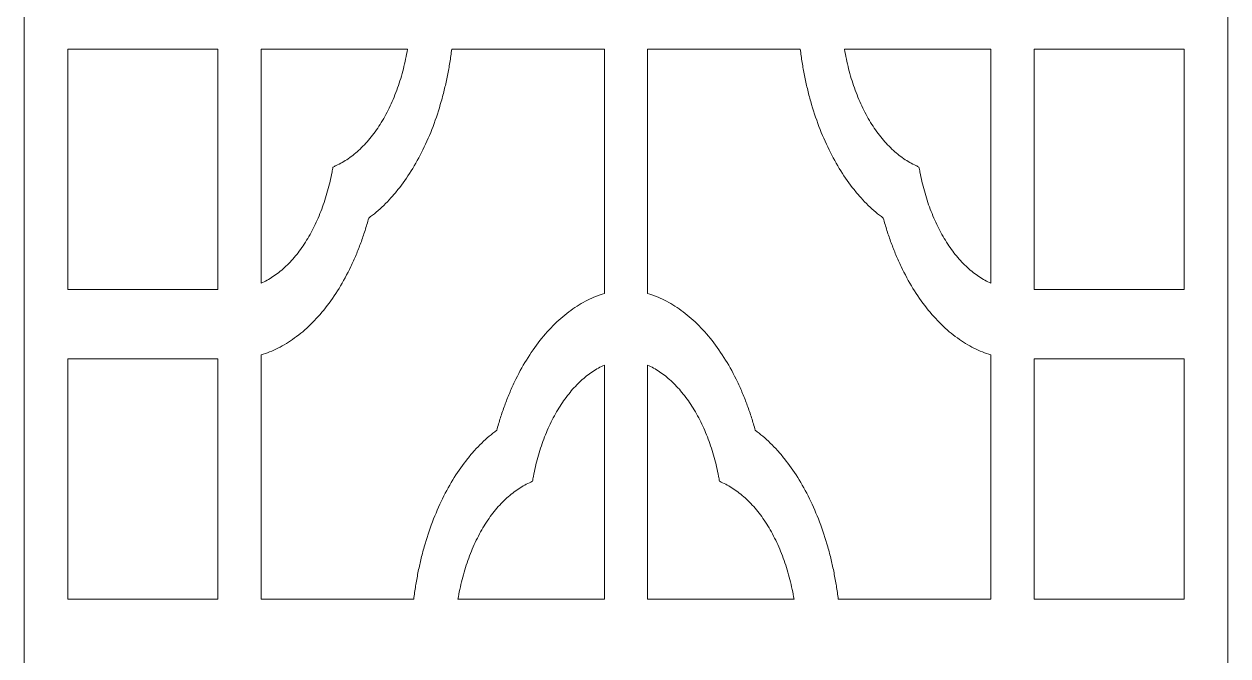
# Model space of a CAD drawing. Header units: centimetres. Extents: x -20.1 to -10.2, y -9.5 to 9.5.
# Drawn here: x -14.752 to -10.203, y -7.107 to -4.718 of the extents above; entities that cross this region are included whole.
import ezdxf

# ---------------------------------------------------------------- set-up
doc = ezdxf.new("R2010")
doc.units = ezdxf.units.CM
doc.header["$MEASUREMENT"] = 0
doc.layers.add('layer 1', color=7, linetype='Continuous')

msp = doc.modelspace()

# ---------------------------------------------------------------- linework, layer by layer
at = {"layer": 'layer 1', "color": 7, "lineweight": 9}
for points, knots in [([(-10.20266, 9.5), (-10.20266, 3.16666), (-10.20266, -3.16667), (-10.20266, -9.5), (-10.20266, -9.5), (-11.71908, -9.5), (-13.23553, -9.5), (-14.75197, -9.5), (-14.75197, -9.5), (-14.75197, -3.16667), (-14.75197, 3.16666), (-14.75197, 9.5), (-14.75197, 9.5), (-13.23553, 9.5), (-11.71908, 9.5), (-10.20266, 9.5)], [0, 0, 0, 0, 0.2, 0.2, 0.2, 0.2, 0.4, 0.4, 0.4, 0.4, 0.6, 0.6, 0.6, 0.6, 1, 1, 1, 1]), ([(-14.01989, -4.81341), (-14.20874, -4.81341), (-14.39765, -4.81341), (-14.58656, -4.81341), (-14.58656, -4.81341), (-14.58656, -5.11611), (-14.58656, -5.41893), (-14.58656, -5.72166), (-14.58656, -5.72166), (-14.39765, -5.72166), (-14.20874, -5.72166), (-14.01989, -5.72166), (-14.01989, -5.72166), (-14.01989, -5.41893), (-14.01989, -5.11611), (-14.01989, -4.81341)], [0, 0, 0, 0, 0.2, 0.2, 0.2, 0.2, 0.4, 0.4, 0.4, 0.4, 0.6, 0.6, 0.6, 0.6, 1, 1, 1, 1]), ([(-13.85618, -4.81341), (-13.85618, -5.10835), (-13.85618, -5.4032), (-13.85618, -5.69814), (-13.85618, -5.69814), (-13.84863, -5.69471), (-13.84111, -5.69099), (-13.83372, -5.68684), (-13.83372, -5.68684), (-13.82614, -5.6826), (-13.81868, -5.67802), (-13.81134, -5.67306), (-13.81134, -5.67306), (-13.79643, -5.66311), (-13.78184, -5.6515), (-13.76771, -5.63857), (-13.76771, -5.63857), (-13.75343, -5.6254), (-13.73965, -5.61091), (-13.72648, -5.59494), (-13.72648, -5.59494), (-13.71322, -5.57888), (-13.70059, -5.5615), (-13.68871, -5.54285), (-13.68871, -5.54285), (-13.6768, -5.52409), (-13.66568, -5.5043), (-13.65536, -5.48337), (-13.65536, -5.48337), (-13.64517, -5.46265), (-13.63573, -5.44088), (-13.62724, -5.41821), (-13.62724, -5.41821), (-13.62303, -5.40702), (-13.61907, -5.39562), (-13.61528, -5.38402), (-13.61528, -5.38402), (-13.61155, -5.37253), (-13.60809, -5.36092), (-13.60481, -5.3491), (-13.60481, -5.3491), (-13.60153, -5.3374), (-13.59853, -5.32559), (-13.59573, -5.31356), (-13.59573, -5.31356), (-13.59299, -5.30177), (-13.59047, -5.28974), (-13.58818, -5.27771), (-13.58818, -5.27771), (-13.58698, -5.27152), (-13.58581, -5.2652), (-13.5846, -5.25898), (-13.5846, -5.25898), (-13.58066, -5.25711), (-13.57672, -5.25525), (-13.57279, -5.25348), (-13.57279, -5.25348), (-13.56509, -5.24987), (-13.55736, -5.24593), (-13.54975, -5.24157), (-13.54975, -5.24157), (-13.54202, -5.23712), (-13.53441, -5.23236), (-13.52684, -5.22716), (-13.52684, -5.22716), (-13.51156, -5.21661), (-13.49664, -5.20449), (-13.48224, -5.19081), (-13.48224, -5.19081), (-13.46766, -5.17703), (-13.45361, -5.1617), (-13.4402, -5.14492), (-13.4402, -5.14492), (-13.42667, -5.12802), (-13.41392, -5.10979), (-13.40192, -5.0901), (-13.40192, -5.0901), (-13.38989, -5.07052), (-13.3787, -5.04971), (-13.36839, -5.02785), (-13.36839, -5.02785), (-13.35813, -5.00608), (-13.34887, -4.98331), (-13.34048, -4.95968), (-13.34048, -4.95968), (-13.33633, -4.94798), (-13.33245, -4.93604), (-13.32876, -4.92395), (-13.32876, -4.92395), (-13.32515, -4.91192), (-13.32178, -4.8998), (-13.31868, -4.88747), (-13.31868, -4.88747), (-13.31555, -4.87536), (-13.31267, -4.86303), (-13.31008, -4.85058), (-13.31008, -4.85058), (-13.30749, -4.83828), (-13.30515, -4.82583), (-13.30304, -4.81341), (-13.30304, -4.81341), (-13.48744, -4.81341), (-13.67178, -4.81341), (-13.85618, -4.81341)], [0, 0, 0, 0, 0.037037, 0.037037, 0.037037, 0.037037, 0.0740741, 0.0740741, 0.0740741, 0.0740741, 0.1111111, 0.1111111, 0.1111111, 0.1111111, 0.1481481, 0.1481481, 0.1481481, 0.1481481, 0.1851852, 0.1851852, 0.1851852, 0.1851852, 0.2222222, 0.2222222, 0.2222222, 0.2222222, 0.2592593, 0.2592593, 0.2592593, 0.2592593, 0.2962963, 0.2962963, 0.2962963, 0.2962963, 0.3333333, 0.3333333, 0.3333333, 0.3333333, 0.3703704, 0.3703704, 0.3703704, 0.3703704, 0.4074074, 0.4074074, 0.4074074, 0.4074074, 0.4444444, 0.4444444, 0.4444444, 0.4444444, 0.4814815, 0.4814815, 0.4814815, 0.4814815, 0.5185185, 0.5185185, 0.5185185, 0.5185185, 0.5555556, 0.5555556, 0.5555556, 0.5555556, 0.5925926, 0.5925926, 0.5925926, 0.5925926, 0.6296296, 0.6296296, 0.6296296, 0.6296296, 0.6666667, 0.6666667, 0.6666667, 0.6666667, 0.7037037, 0.7037037, 0.7037037, 0.7037037, 0.7407407, 0.7407407, 0.7407407, 0.7407407, 0.7777778, 0.7777778, 0.7777778, 0.7777778, 0.8148148, 0.8148148, 0.8148148, 0.8148148, 0.8518519, 0.8518519, 0.8518519, 0.8518519, 0.8888889, 0.8888889, 0.8888889, 0.8888889, 0.9259259, 0.9259259, 0.9259259, 0.9259259, 1, 1, 1, 1]), ([(-13.44955, -5.45177), (-13.45391, -5.46773), (-13.45863, -5.48346), (-13.4636, -5.49901), (-13.4636, -5.49901), (-13.46862, -5.51477), (-13.47391, -5.53019), (-13.4795, -5.54553), (-13.4795, -5.54553), (-13.48519, -5.56087), (-13.49111, -5.57599), (-13.49737, -5.59091), (-13.49737, -5.59091), (-13.50365, -5.60582), (-13.51024, -5.62044), (-13.51706, -5.63484), (-13.51706, -5.63484), (-13.5309, -5.66374), (-13.54581, -5.69129), (-13.56181, -5.71742), (-13.56181, -5.71742), (-13.57787, -5.74361), (-13.59492, -5.76818), (-13.6129, -5.79106), (-13.6129, -5.79106), (-13.63091, -5.81395), (-13.64971, -5.835), (-13.66932, -5.85406), (-13.66932, -5.85406), (-13.68877, -5.87313), (-13.70892, -5.89009), (-13.72964, -5.905), (-13.72964, -5.905), (-13.73989, -5.91246), (-13.75033, -5.91944), (-13.76082, -5.92584), (-13.76082, -5.92584), (-13.77123, -5.93216), (-13.78181, -5.93808), (-13.79243, -5.94335), (-13.79243, -5.94335), (-13.80301, -5.94864), (-13.81363, -5.95339), (-13.82427, -5.95766), (-13.82427, -5.95766), (-13.83489, -5.9619), (-13.84553, -5.96563), (-13.85618, -5.96885), (-13.85618, -5.96885), (-13.85618, -6.27663), (-13.85618, -6.58441), (-13.85618, -6.89222), (-13.85618, -6.89222), (-13.6639, -6.89222), (-13.47156, -6.89222), (-13.27926, -6.89222), (-13.27926, -6.89222), (-13.27724, -6.87553), (-13.2749, -6.85884), (-13.27231, -6.84239), (-13.27231, -6.84239), (-13.2696, -6.8257), (-13.26666, -6.80914), (-13.26341, -6.79266), (-13.26341, -6.79266), (-13.26007, -6.77597), (-13.25652, -6.75961), (-13.25261, -6.74325), (-13.25261, -6.74325), (-13.2487, -6.72686), (-13.24443, -6.71062), (-13.23986, -6.69465), (-13.23986, -6.69465), (-13.23072, -6.66233), (-13.22035, -6.63084), (-13.20886, -6.60047), (-13.20886, -6.60047), (-13.19725, -6.56983), (-13.1845, -6.54039), (-13.17067, -6.51233), (-13.17067, -6.51233), (-13.15684, -6.48415), (-13.14198, -6.45742), (-13.12619, -6.43213), (-13.12619, -6.43213), (-13.11044, -6.40708), (-13.09381, -6.38356), (-13.07633, -6.36167), (-13.07633, -6.36167), (-13.0677, -6.35081), (-13.05889, -6.34035), (-13.04981, -6.3304), (-13.04981, -6.3304), (-13.04088, -6.32044), (-13.03174, -6.31103), (-13.02248, -6.30201), (-13.02248, -6.30201), (-13.01324, -6.29302), (-13.00389, -6.28451), (-12.99442, -6.27642), (-12.99442, -6.27642), (-12.98498, -6.26845), (-12.97544, -6.26087), (-12.96582, -6.25383), (-12.96582, -6.25383), (-12.9614, -6.2379), (-12.95674, -6.22214), (-12.95178, -6.20659), (-12.95178, -6.20659), (-12.94676, -6.19086), (-12.94146, -6.17532), (-12.93581, -6.16007), (-12.93581, -6.16007), (-12.93016, -6.14476), (-12.92423, -6.12961), (-12.91801, -6.11469), (-12.91801, -6.11469), (-12.91172, -6.09978), (-12.90517, -6.08519), (-12.89825, -6.07079), (-12.89825, -6.07079), (-12.88448, -6.04189), (-12.86956, -6.01431), (-12.85356, -5.98821), (-12.85356, -5.98821), (-12.83751, -5.96199), (-12.82046, -5.93745), (-12.80247, -5.91457), (-12.80247, -5.91457), (-12.78446, -5.89165), (-12.76567, -5.87063), (-12.74609, -5.85157), (-12.74609, -5.85157), (-12.7266, -5.8325), (-12.70645, -5.81551), (-12.68574, -5.80051), (-12.68574, -5.80051), (-12.67548, -5.79314), (-12.66508, -5.78619), (-12.65455, -5.77979), (-12.65455, -5.77979), (-12.64412, -5.77344), (-12.63356, -5.76755), (-12.62295, -5.76226), (-12.62295, -5.76226), (-12.61239, -5.75696), (-12.60175, -5.75221), (-12.5911, -5.74797), (-12.5911, -5.74797), (-12.58046, -5.7437), (-12.56984, -5.74), (-12.55916, -5.73678), (-12.55916, -5.73678), (-12.55916, -5.42897), (-12.55916, -5.12119), (-12.55916, -4.81341), (-12.55916, -4.81341), (-12.75147, -4.81341), (-12.94378, -4.81341), (-13.13609, -4.81341), (-13.13609, -4.81341), (-13.1381, -4.83007), (-13.14042, -4.84676), (-13.14306, -4.86324), (-13.14306, -4.86324), (-13.14571, -4.8799), (-13.14872, -4.8965), (-13.15196, -4.91295), (-13.15196, -4.91295), (-13.15524, -4.92951), (-13.15888, -4.94599), (-13.16276, -4.96238), (-13.16276, -4.96238), (-13.1667, -4.97874), (-13.17094, -4.99489), (-13.17548, -5.01095), (-13.17548, -5.01095), (-13.18462, -5.04328), (-13.19497, -5.07467), (-13.20651, -5.10513), (-13.20651, -5.10513), (-13.21812, -5.13568), (-13.23087, -5.16512), (-13.24471, -5.1933), (-13.24471, -5.1933), (-13.25854, -5.22148), (-13.27333, -5.24821), (-13.28918, -5.27347), (-13.28918, -5.27347), (-13.30494, -5.29855), (-13.32157, -5.32207), (-13.33898, -5.34393), (-13.33898, -5.34393), (-13.34767, -5.35482), (-13.35648, -5.36516), (-13.3655, -5.3752), (-13.3655, -5.3752), (-13.37452, -5.38516), (-13.38364, -5.3946), (-13.3929, -5.40359), (-13.3929, -5.40359), (-13.4021, -5.41261), (-13.41148, -5.42109), (-13.42098, -5.42918), (-13.42098, -5.42918), (-13.4304, -5.43718), (-13.43993, -5.44464), (-13.44955, -5.45177)], [0, 0, 0, 0, 0.0188679, 0.0188679, 0.0188679, 0.0188679, 0.0377358, 0.0377358, 0.0377358, 0.0377358, 0.0566038, 0.0566038, 0.0566038, 0.0566038, 0.0754717, 0.0754717, 0.0754717, 0.0754717, 0.0943396, 0.0943396, 0.0943396, 0.0943396, 0.1132075, 0.1132075, 0.1132075, 0.1132075, 0.1320755, 0.1320755, 0.1320755, 0.1320755, 0.1509434, 0.1509434, 0.1509434, 0.1509434, 0.1698113, 0.1698113, 0.1698113, 0.1698113, 0.1886792, 0.1886792, 0.1886792, 0.1886792, 0.2075472, 0.2075472, 0.2075472, 0.2075472, 0.2264151, 0.2264151, 0.2264151, 0.2264151, 0.245283, 0.245283, 0.245283, 0.245283, 0.2641509, 0.2641509, 0.2641509, 0.2641509, 0.2830189, 0.2830189, 0.2830189, 0.2830189, 0.3018868, 0.3018868, 0.3018868, 0.3018868, 0.3207547, 0.3207547, 0.3207547, 0.3207547, 0.3396226, 0.3396226, 0.3396226, 0.3396226, 0.3584906, 0.3584906, 0.3584906, 0.3584906, 0.3773585, 0.3773585, 0.3773585, 0.3773585, 0.3962264, 0.3962264, 0.3962264, 0.3962264, 0.4150943, 0.4150943, 0.4150943, 0.4150943, 0.4339623, 0.4339623, 0.4339623, 0.4339623, 0.4528302, 0.4528302, 0.4528302, 0.4528302, 0.4716981, 0.4716981, 0.4716981, 0.4716981, 0.490566, 0.490566, 0.490566, 0.490566, 0.509434, 0.509434, 0.509434, 0.509434, 0.5283019, 0.5283019, 0.5283019, 0.5283019, 0.5471698, 0.5471698, 0.5471698, 0.5471698, 0.5660377, 0.5660377, 0.5660377, 0.5660377, 0.5849057, 0.5849057, 0.5849057, 0.5849057, 0.6037736, 0.6037736, 0.6037736, 0.6037736, 0.6226415, 0.6226415, 0.6226415, 0.6226415, 0.6415094, 0.6415094, 0.6415094, 0.6415094, 0.6603774, 0.6603774, 0.6603774, 0.6603774, 0.6792453, 0.6792453, 0.6792453, 0.6792453, 0.6981132, 0.6981132, 0.6981132, 0.6981132, 0.7169811, 0.7169811, 0.7169811, 0.7169811, 0.7358491, 0.7358491, 0.7358491, 0.7358491, 0.754717, 0.754717, 0.754717, 0.754717, 0.7735849, 0.7735849, 0.7735849, 0.7735849, 0.7924528, 0.7924528, 0.7924528, 0.7924528, 0.8113208, 0.8113208, 0.8113208, 0.8113208, 0.8301887, 0.8301887, 0.8301887, 0.8301887, 0.8490566, 0.8490566, 0.8490566, 0.8490566, 0.8679245, 0.8679245, 0.8679245, 0.8679245, 0.8867925, 0.8867925, 0.8867925, 0.8867925, 0.9056604, 0.9056604, 0.9056604, 0.9056604, 0.9245283, 0.9245283, 0.9245283, 0.9245283, 0.9433962, 0.9433962, 0.9433962, 0.9433962, 0.9622642, 0.9622642, 0.9622642, 0.9622642, 1, 1, 1, 1]), ([(-11.81859, -4.81341), (-12.01087, -4.81341), (-12.20321, -4.81341), (-12.39549, -4.81341), (-12.39549, -4.81341), (-12.39549, -5.12119), (-12.39549, -5.42897), (-12.39549, -5.73678), (-12.39549, -5.73678), (-12.38484, -5.74), (-12.37416, -5.7437), (-12.36358, -5.74797), (-12.36358, -5.74797), (-12.3529, -5.75221), (-12.34229, -5.75696), (-12.33173, -5.76226), (-12.33173, -5.76226), (-12.32112, -5.76755), (-12.31053, -5.77344), (-12.30013, -5.77979), (-12.30013, -5.77979), (-12.2896, -5.78619), (-12.2792, -5.79314), (-12.26894, -5.80051), (-12.26894, -5.80051), (-12.24823, -5.81551), (-12.22808, -5.8325), (-12.20862, -5.85157), (-12.20862, -5.85157), (-12.18901, -5.87063), (-12.17016, -5.89165), (-12.15218, -5.91457), (-12.15218, -5.91457), (-12.13422, -5.93745), (-12.11717, -5.96199), (-12.10112, -5.98821), (-12.10112, -5.98821), (-12.08512, -6.01431), (-12.0702, -6.04189), (-12.05637, -6.07079), (-12.05637, -6.07079), (-12.04951, -6.08519), (-12.04296, -6.09978), (-12.03667, -6.11469), (-12.03667, -6.11469), (-12.03042, -6.12961), (-12.02446, -6.14476), (-12.01881, -6.16007), (-12.01881, -6.16007), (-12.01322, -6.17532), (-12.00789, -6.19086), (-12.0029, -6.20659), (-12.0029, -6.20659), (-11.99794, -6.22214), (-11.99322, -6.2379), (-11.98886, -6.25383), (-11.98886, -6.25383), (-11.97924, -6.26087), (-11.9697, -6.26845), (-11.96026, -6.27642), (-11.96026, -6.27642), (-11.95079, -6.28451), (-11.94141, -6.29302), (-11.9322, -6.30201), (-11.9322, -6.30201), (-11.92294, -6.31103), (-11.91377, -6.32044), (-11.90481, -6.3304), (-11.90481, -6.3304), (-11.89579, -6.34035), (-11.88692, -6.35081), (-11.87829, -6.36167), (-11.87829, -6.36167), (-11.86087, -6.38356), (-11.84424, -6.40708), (-11.82849, -6.43213), (-11.82849, -6.43213), (-11.81264, -6.45742), (-11.79778, -6.48415), (-11.78401, -6.51233), (-11.78401, -6.51233), (-11.77018, -6.54039), (-11.75743, -6.56983), (-11.74582, -6.60047), (-11.74582, -6.60047), (-11.73427, -6.63084), (-11.7239, -6.66233), (-11.71479, -6.69465), (-11.71479, -6.69465), (-11.71025, -6.71062), (-11.70601, -6.72686), (-11.70207, -6.74325), (-11.70207, -6.74325), (-11.69816, -6.75961), (-11.69455, -6.77597), (-11.69127, -6.79266), (-11.69127, -6.79266), (-11.68802, -6.80914), (-11.68502, -6.8257), (-11.68237, -6.84239), (-11.68237, -6.84239), (-11.67972, -6.85884), (-11.67741, -6.87553), (-11.67539, -6.89222), (-11.67539, -6.89222), (-11.48309, -6.89222), (-11.29078, -6.89222), (-11.09844, -6.89222), (-11.09844, -6.89222), (-11.09844, -6.58441), (-11.09844, -6.27663), (-11.09844, -5.96885), (-11.09844, -5.96885), (-11.10915, -5.96563), (-11.11976, -5.9619), (-11.13041, -5.95766), (-11.13041, -5.95766), (-11.14108, -5.95339), (-11.1517, -5.94864), (-11.16225, -5.94335), (-11.16225, -5.94335), (-11.17287, -5.93808), (-11.18339, -5.93216), (-11.19386, -5.92584), (-11.19386, -5.92584), (-11.20435, -5.91944), (-11.21479, -5.91246), (-11.22504, -5.905), (-11.22504, -5.905), (-11.24576, -5.89009), (-11.26591, -5.87313), (-11.28537, -5.85406), (-11.28537, -5.85406), (-11.30497, -5.835), (-11.32377, -5.81395), (-11.34175, -5.79106), (-11.34175, -5.79106), (-11.35976, -5.76818), (-11.37681, -5.74361), (-11.39287, -5.71742), (-11.39287, -5.71742), (-11.40887, -5.69129), (-11.42378, -5.66374), (-11.43756, -5.63484), (-11.43756, -5.63484), (-11.44444, -5.62044), (-11.45103, -5.60582), (-11.45728, -5.59091), (-11.45728, -5.59091), (-11.46351, -5.57599), (-11.46946, -5.56087), (-11.47512, -5.54553), (-11.47512, -5.54553), (-11.48077, -5.53019), (-11.48606, -5.51477), (-11.49108, -5.49901), (-11.49108, -5.49901), (-11.49605, -5.48346), (-11.50071, -5.46773), (-11.5051, -5.45177), (-11.5051, -5.45177), (-11.51475, -5.44464), (-11.52428, -5.43718), (-11.5337, -5.42918), (-11.5337, -5.42918), (-11.5432, -5.42109), (-11.55255, -5.41261), (-11.56178, -5.40359), (-11.56178, -5.40359), (-11.57104, -5.3946), (-11.58016, -5.38516), (-11.58912, -5.3752), (-11.58912, -5.3752), (-11.59814, -5.36516), (-11.60701, -5.35482), (-11.61564, -5.34393), (-11.61564, -5.34393), (-11.63311, -5.32207), (-11.64974, -5.29855), (-11.66547, -5.27347), (-11.66547, -5.27347), (-11.68132, -5.24821), (-11.69614, -5.22148), (-11.70998, -5.1933), (-11.70998, -5.1933), (-11.72381, -5.16512), (-11.73656, -5.13568), (-11.74817, -5.10513), (-11.74817, -5.10513), (-11.75965, -5.07467), (-11.77003, -5.04328), (-11.77917, -5.01095), (-11.77917, -5.01095), (-11.78374, -4.99489), (-11.78795, -4.97874), (-11.79186, -4.96238), (-11.79186, -4.96238), (-11.7958, -4.94599), (-11.79938, -4.92951), (-11.80272, -4.91295), (-11.80272, -4.91295), (-11.80596, -4.8965), (-11.80891, -4.8799), (-11.81156, -4.86324), (-11.81156, -4.86324), (-11.8142, -4.84676), (-11.81655, -4.83007), (-11.81859, -4.81341)], [0, 0, 0, 0, 0.0188679, 0.0188679, 0.0188679, 0.0188679, 0.0377358, 0.0377358, 0.0377358, 0.0377358, 0.0566038, 0.0566038, 0.0566038, 0.0566038, 0.0754717, 0.0754717, 0.0754717, 0.0754717, 0.0943396, 0.0943396, 0.0943396, 0.0943396, 0.1132075, 0.1132075, 0.1132075, 0.1132075, 0.1320755, 0.1320755, 0.1320755, 0.1320755, 0.1509434, 0.1509434, 0.1509434, 0.1509434, 0.1698113, 0.1698113, 0.1698113, 0.1698113, 0.1886792, 0.1886792, 0.1886792, 0.1886792, 0.2075472, 0.2075472, 0.2075472, 0.2075472, 0.2264151, 0.2264151, 0.2264151, 0.2264151, 0.245283, 0.245283, 0.245283, 0.245283, 0.2641509, 0.2641509, 0.2641509, 0.2641509, 0.2830189, 0.2830189, 0.2830189, 0.2830189, 0.3018868, 0.3018868, 0.3018868, 0.3018868, 0.3207547, 0.3207547, 0.3207547, 0.3207547, 0.3396226, 0.3396226, 0.3396226, 0.3396226, 0.3584906, 0.3584906, 0.3584906, 0.3584906, 0.3773585, 0.3773585, 0.3773585, 0.3773585, 0.3962264, 0.3962264, 0.3962264, 0.3962264, 0.4150943, 0.4150943, 0.4150943, 0.4150943, 0.4339623, 0.4339623, 0.4339623, 0.4339623, 0.4528302, 0.4528302, 0.4528302, 0.4528302, 0.4716981, 0.4716981, 0.4716981, 0.4716981, 0.490566, 0.490566, 0.490566, 0.490566, 0.509434, 0.509434, 0.509434, 0.509434, 0.5283019, 0.5283019, 0.5283019, 0.5283019, 0.5471698, 0.5471698, 0.5471698, 0.5471698, 0.5660377, 0.5660377, 0.5660377, 0.5660377, 0.5849057, 0.5849057, 0.5849057, 0.5849057, 0.6037736, 0.6037736, 0.6037736, 0.6037736, 0.6226415, 0.6226415, 0.6226415, 0.6226415, 0.6415094, 0.6415094, 0.6415094, 0.6415094, 0.6603774, 0.6603774, 0.6603774, 0.6603774, 0.6792453, 0.6792453, 0.6792453, 0.6792453, 0.6981132, 0.6981132, 0.6981132, 0.6981132, 0.7169811, 0.7169811, 0.7169811, 0.7169811, 0.7358491, 0.7358491, 0.7358491, 0.7358491, 0.754717, 0.754717, 0.754717, 0.754717, 0.7735849, 0.7735849, 0.7735849, 0.7735849, 0.7924528, 0.7924528, 0.7924528, 0.7924528, 0.8113208, 0.8113208, 0.8113208, 0.8113208, 0.8301887, 0.8301887, 0.8301887, 0.8301887, 0.8490566, 0.8490566, 0.8490566, 0.8490566, 0.8679245, 0.8679245, 0.8679245, 0.8679245, 0.8867925, 0.8867925, 0.8867925, 0.8867925, 0.9056604, 0.9056604, 0.9056604, 0.9056604, 0.9245283, 0.9245283, 0.9245283, 0.9245283, 0.9433962, 0.9433962, 0.9433962, 0.9433962, 0.9622642, 0.9622642, 0.9622642, 0.9622642, 1, 1, 1, 1]), ([(-11.09844, -5.69814), (-11.09844, -5.4032), (-11.09844, -5.10835), (-11.09844, -4.81341), (-11.09844, -4.81341), (-11.28284, -4.81341), (-11.46724, -4.81341), (-11.65167, -4.81341), (-11.65167, -4.81341), (-11.64953, -4.82583), (-11.64722, -4.83828), (-11.6446, -4.85058), (-11.6446, -4.85058), (-11.64195, -4.86303), (-11.63913, -4.87536), (-11.636, -4.88747), (-11.636, -4.88747), (-11.6329, -4.8998), (-11.62947, -4.91192), (-11.62586, -4.92395), (-11.62586, -4.92395), (-11.62223, -4.93604), (-11.61829, -4.94798), (-11.61414, -4.95968), (-11.61414, -4.95968), (-11.60581, -4.98331), (-11.59649, -5.00608), (-11.58629, -5.02785), (-11.58629, -5.02785), (-11.57598, -5.04971), (-11.56479, -5.07052), (-11.55276, -5.0901), (-11.55276, -5.0901), (-11.54073, -5.10979), (-11.52795, -5.12802), (-11.51448, -5.14492), (-11.51448, -5.14492), (-11.50107, -5.1617), (-11.48702, -5.17703), (-11.47244, -5.19081), (-11.47244, -5.19081), (-11.45798, -5.20449), (-11.44309, -5.21661), (-11.42781, -5.22716), (-11.42781, -5.22716), (-11.42027, -5.23236), (-11.41266, -5.23712), (-11.40493, -5.24157), (-11.40493, -5.24157), (-11.39732, -5.24593), (-11.38959, -5.24987), (-11.38183, -5.25348), (-11.38183, -5.25348), (-11.3779, -5.25525), (-11.37402, -5.25711), (-11.37008, -5.25898), (-11.37008, -5.25898), (-11.36887, -5.2652), (-11.3677, -5.27152), (-11.3665, -5.27771), (-11.3665, -5.27771), (-11.36415, -5.28974), (-11.36169, -5.30177), (-11.35889, -5.31356), (-11.35889, -5.31356), (-11.35612, -5.32559), (-11.35315, -5.3374), (-11.34987, -5.3491), (-11.34987, -5.3491), (-11.34662, -5.36092), (-11.34307, -5.37253), (-11.33934, -5.38402), (-11.33934, -5.38402), (-11.33561, -5.39562), (-11.33165, -5.40702), (-11.32744, -5.41821), (-11.32744, -5.41821), (-11.31889, -5.44088), (-11.30951, -5.46265), (-11.29926, -5.48337), (-11.29926, -5.48337), (-11.28894, -5.5043), (-11.27788, -5.52409), (-11.26594, -5.54285), (-11.26594, -5.54285), (-11.25409, -5.5615), (-11.24146, -5.57888), (-11.2282, -5.59494), (-11.2282, -5.59494), (-11.21497, -5.61091), (-11.20126, -5.6254), (-11.18697, -5.63857), (-11.18697, -5.63857), (-11.17281, -5.6515), (-11.15825, -5.66311), (-11.14334, -5.67306), (-11.14334, -5.67306), (-11.13594, -5.67802), (-11.12848, -5.6826), (-11.12096, -5.68684), (-11.12096, -5.68684), (-11.11351, -5.69099), (-11.10599, -5.69471), (-11.09844, -5.69814)], [0, 0, 0, 0, 0.037037, 0.037037, 0.037037, 0.037037, 0.0740741, 0.0740741, 0.0740741, 0.0740741, 0.1111111, 0.1111111, 0.1111111, 0.1111111, 0.1481481, 0.1481481, 0.1481481, 0.1481481, 0.1851852, 0.1851852, 0.1851852, 0.1851852, 0.2222222, 0.2222222, 0.2222222, 0.2222222, 0.2592593, 0.2592593, 0.2592593, 0.2592593, 0.2962963, 0.2962963, 0.2962963, 0.2962963, 0.3333333, 0.3333333, 0.3333333, 0.3333333, 0.3703704, 0.3703704, 0.3703704, 0.3703704, 0.4074074, 0.4074074, 0.4074074, 0.4074074, 0.4444444, 0.4444444, 0.4444444, 0.4444444, 0.4814815, 0.4814815, 0.4814815, 0.4814815, 0.5185185, 0.5185185, 0.5185185, 0.5185185, 0.5555556, 0.5555556, 0.5555556, 0.5555556, 0.5925926, 0.5925926, 0.5925926, 0.5925926, 0.6296296, 0.6296296, 0.6296296, 0.6296296, 0.6666667, 0.6666667, 0.6666667, 0.6666667, 0.7037037, 0.7037037, 0.7037037, 0.7037037, 0.7407407, 0.7407407, 0.7407407, 0.7407407, 0.7777778, 0.7777778, 0.7777778, 0.7777778, 0.8148148, 0.8148148, 0.8148148, 0.8148148, 0.8518519, 0.8518519, 0.8518519, 0.8518519, 0.8888889, 0.8888889, 0.8888889, 0.8888889, 0.9259259, 0.9259259, 0.9259259, 0.9259259, 1, 1, 1, 1]), ([(-10.36809, -5.72166), (-10.36809, -5.41893), (-10.36809, -5.11611), (-10.36809, -4.81341), (-10.36809, -4.81341), (-10.55703, -4.81341), (-10.74588, -4.81341), (-10.93479, -4.81341), (-10.93479, -4.81341), (-10.93479, -5.11611), (-10.93479, -5.41893), (-10.93479, -5.72166), (-10.93479, -5.72166), (-10.74588, -5.72166), (-10.55703, -5.72166), (-10.36809, -5.72166)], [0, 0, 0, 0, 0.2, 0.2, 0.2, 0.2, 0.4, 0.4, 0.4, 0.4, 0.6, 0.6, 0.6, 0.6, 1, 1, 1, 1]), ([(-14.01989, -6.89222), (-14.01989, -6.58949), (-14.01989, -6.28667), (-14.01989, -5.98397), (-14.01989, -5.98397), (-14.20874, -5.98397), (-14.39765, -5.98397), (-14.58656, -5.98397), (-14.58656, -5.98397), (-14.58656, -6.28667), (-14.58656, -6.58949), (-14.58656, -6.89222), (-14.58656, -6.89222), (-14.39765, -6.89222), (-14.20874, -6.89222), (-14.01989, -6.89222)], [0, 0, 0, 0, 0.2, 0.2, 0.2, 0.2, 0.4, 0.4, 0.4, 0.4, 0.6, 0.6, 0.6, 0.6, 1, 1, 1, 1]), ([(-10.36809, -6.89222), (-10.36809, -6.58949), (-10.36809, -6.28667), (-10.36809, -5.98397), (-10.36809, -5.98397), (-10.55703, -5.98397), (-10.74588, -5.98397), (-10.93479, -5.98397), (-10.93479, -5.98397), (-10.93479, -6.28667), (-10.93479, -6.58949), (-10.93479, -6.89222), (-10.93479, -6.89222), (-10.74588, -6.89222), (-10.55703, -6.89222), (-10.36809, -6.89222)], [0, 0, 0, 0, 0.2, 0.2, 0.2, 0.2, 0.4, 0.4, 0.4, 0.4, 0.6, 0.6, 0.6, 0.6, 1, 1, 1, 1]), ([(-12.55916, -6.00749), (-12.56668, -6.01092), (-12.57426, -6.01462), (-12.58166, -6.01877), (-12.58166, -6.01877), (-12.58918, -6.02301), (-12.59663, -6.02758), (-12.60403, -6.03257), (-12.60403, -6.03257), (-12.61895, -6.04249), (-12.6335, -6.05398), (-12.64767, -6.06706), (-12.64767, -6.06706), (-12.66195, -6.08011), (-12.67572, -6.0947), (-12.68889, -6.11066), (-12.68889, -6.11066), (-12.70215, -6.12672), (-12.71475, -6.14413), (-12.72666, -6.16278), (-12.72666, -6.16278), (-12.73857, -6.18142), (-12.74967, -6.20133), (-12.75995, -6.22226), (-12.75995, -6.22226), (-12.77021, -6.24298), (-12.77959, -6.26472), (-12.7881, -6.2873), (-12.7881, -6.2873), (-12.79234, -6.29858), (-12.79631, -6.30998), (-12.80007, -6.3215), (-12.80007, -6.3215), (-12.80377, -6.33298), (-12.80731, -6.34471), (-12.81056, -6.3565), (-12.81056, -6.3565), (-12.81384, -6.3682), (-12.81685, -6.38001), (-12.81961, -6.39204), (-12.81961, -6.39204), (-12.82238, -6.40386), (-12.82485, -6.41577), (-12.82719, -6.42789), (-12.82719, -6.42789), (-12.8284, -6.43411), (-12.82957, -6.44043), (-12.83077, -6.44665), (-12.83077, -6.44665), (-12.83471, -6.44852), (-12.83865, -6.45026), (-12.84259, -6.45213), (-12.84259, -6.45213), (-12.85029, -6.45576), (-12.85802, -6.45967), (-12.86562, -6.46403), (-12.86562, -6.46403), (-12.87335, -6.46851), (-12.88096, -6.47327), (-12.88851, -6.47844), (-12.88851, -6.47844), (-12.90381, -6.48902), (-12.91873, -6.50114), (-12.93313, -6.5147), (-12.93313, -6.5147), (-12.94772, -6.5286), (-12.96176, -6.5439), (-12.97517, -6.56071), (-12.97517, -6.56071), (-12.98865, -6.57758), (-13.00146, -6.59584), (-13.01346, -6.61538), (-13.01346, -6.61538), (-13.02548, -6.63508), (-13.03667, -6.6558), (-13.04698, -6.67775), (-13.04698, -6.67775), (-13.05718, -6.69952), (-13.0665, -6.72232), (-13.07486, -6.74592), (-13.07486, -6.74592), (-13.07898, -6.75765), (-13.08292, -6.76956), (-13.08656, -6.78168), (-13.08656, -6.78168), (-13.09017, -6.79359), (-13.0936, -6.80583), (-13.09669, -6.81804), (-13.09669, -6.81804), (-13.09982, -6.83028), (-13.10268, -6.8426), (-13.10529, -6.85502), (-13.10529, -6.85502), (-13.10791, -6.86735), (-13.11023, -6.87968), (-13.11236, -6.89222), (-13.11236, -6.89222), (-12.92793, -6.89222), (-12.74353, -6.89222), (-12.55916, -6.89222), (-12.55916, -6.89222), (-12.55916, -6.59728), (-12.55916, -6.30231), (-12.55916, -6.00749)], [0, 0, 0, 0, 0.037037, 0.037037, 0.037037, 0.037037, 0.0740741, 0.0740741, 0.0740741, 0.0740741, 0.1111111, 0.1111111, 0.1111111, 0.1111111, 0.1481481, 0.1481481, 0.1481481, 0.1481481, 0.1851852, 0.1851852, 0.1851852, 0.1851852, 0.2222222, 0.2222222, 0.2222222, 0.2222222, 0.2592593, 0.2592593, 0.2592593, 0.2592593, 0.2962963, 0.2962963, 0.2962963, 0.2962963, 0.3333333, 0.3333333, 0.3333333, 0.3333333, 0.3703704, 0.3703704, 0.3703704, 0.3703704, 0.4074074, 0.4074074, 0.4074074, 0.4074074, 0.4444444, 0.4444444, 0.4444444, 0.4444444, 0.4814815, 0.4814815, 0.4814815, 0.4814815, 0.5185185, 0.5185185, 0.5185185, 0.5185185, 0.5555556, 0.5555556, 0.5555556, 0.5555556, 0.5925926, 0.5925926, 0.5925926, 0.5925926, 0.6296296, 0.6296296, 0.6296296, 0.6296296, 0.6666667, 0.6666667, 0.6666667, 0.6666667, 0.7037037, 0.7037037, 0.7037037, 0.7037037, 0.7407407, 0.7407407, 0.7407407, 0.7407407, 0.7777778, 0.7777778, 0.7777778, 0.7777778, 0.8148148, 0.8148148, 0.8148148, 0.8148148, 0.8518519, 0.8518519, 0.8518519, 0.8518519, 0.8888889, 0.8888889, 0.8888889, 0.8888889, 0.9259259, 0.9259259, 0.9259259, 0.9259259, 1, 1, 1, 1]), ([(-11.84232, -6.89222), (-11.84445, -6.87968), (-11.84677, -6.86735), (-11.84936, -6.85502), (-11.84936, -6.85502), (-11.85197, -6.8426), (-11.85486, -6.83028), (-11.85799, -6.81804), (-11.85799, -6.81804), (-11.86108, -6.80583), (-11.86445, -6.79359), (-11.86806, -6.78168), (-11.86806, -6.78168), (-11.87176, -6.76956), (-11.87564, -6.75765), (-11.87976, -6.74592), (-11.87976, -6.74592), (-11.88818, -6.72232), (-11.89744, -6.69952), (-11.9077, -6.67775), (-11.9077, -6.67775), (-11.91801, -6.6558), (-11.9292, -6.63508), (-11.94119, -6.61538), (-11.94119, -6.61538), (-11.95322, -6.59584), (-11.96597, -6.57758), (-11.97951, -6.56071), (-11.97951, -6.56071), (-11.99292, -6.5439), (-12.00696, -6.5286), (-12.02155, -6.5147), (-12.02155, -6.5147), (-12.03595, -6.50114), (-12.05087, -6.48902), (-12.06614, -6.47844), (-12.06614, -6.47844), (-12.07372, -6.47327), (-12.08133, -6.46851), (-12.08906, -6.46403), (-12.08906, -6.46403), (-12.09666, -6.45967), (-12.10439, -6.45576), (-12.11209, -6.45213), (-12.11209, -6.45213), (-12.11603, -6.45026), (-12.11997, -6.44852), (-12.12391, -6.44665), (-12.12391, -6.44665), (-12.12508, -6.44043), (-12.12629, -6.43411), (-12.12749, -6.42789), (-12.12749, -6.42789), (-12.12977, -6.41577), (-12.1323, -6.40386), (-12.13504, -6.39204), (-12.13504, -6.39204), (-12.13786, -6.38001), (-12.14084, -6.3682), (-12.14412, -6.3565), (-12.14412, -6.3565), (-12.14737, -6.34471), (-12.15085, -6.33298), (-12.15458, -6.3215), (-12.15458, -6.3215), (-12.15834, -6.30998), (-12.16234, -6.29858), (-12.16655, -6.2873), (-12.16655, -6.2873), (-12.17503, -6.26472), (-12.18441, -6.24298), (-12.19467, -6.22226), (-12.19467, -6.22226), (-12.20498, -6.20133), (-12.21611, -6.18142), (-12.22802, -6.16278), (-12.22802, -6.16278), (-12.2399, -6.14413), (-12.25253, -6.12672), (-12.26579, -6.11066), (-12.26579, -6.11066), (-12.27893, -6.0947), (-12.29273, -6.08011), (-12.30701, -6.06706), (-12.30701, -6.06706), (-12.32118, -6.05398), (-12.33573, -6.04249), (-12.35065, -6.03257), (-12.35065, -6.03257), (-12.35799, -6.02758), (-12.36544, -6.02301), (-12.37296, -6.01877), (-12.37296, -6.01877), (-12.38042, -6.01462), (-12.38794, -6.01092), (-12.39549, -6.00749), (-12.39549, -6.00749), (-12.39549, -6.30231), (-12.39549, -6.59728), (-12.39549, -6.89222), (-12.39549, -6.89222), (-12.21109, -6.89222), (-12.02675, -6.89222), (-11.84232, -6.89222)], [0, 0, 0, 0, 0.037037, 0.037037, 0.037037, 0.037037, 0.0740741, 0.0740741, 0.0740741, 0.0740741, 0.1111111, 0.1111111, 0.1111111, 0.1111111, 0.1481481, 0.1481481, 0.1481481, 0.1481481, 0.1851852, 0.1851852, 0.1851852, 0.1851852, 0.2222222, 0.2222222, 0.2222222, 0.2222222, 0.2592593, 0.2592593, 0.2592593, 0.2592593, 0.2962963, 0.2962963, 0.2962963, 0.2962963, 0.3333333, 0.3333333, 0.3333333, 0.3333333, 0.3703704, 0.3703704, 0.3703704, 0.3703704, 0.4074074, 0.4074074, 0.4074074, 0.4074074, 0.4444444, 0.4444444, 0.4444444, 0.4444444, 0.4814815, 0.4814815, 0.4814815, 0.4814815, 0.5185185, 0.5185185, 0.5185185, 0.5185185, 0.5555556, 0.5555556, 0.5555556, 0.5555556, 0.5925926, 0.5925926, 0.5925926, 0.5925926, 0.6296296, 0.6296296, 0.6296296, 0.6296296, 0.6666667, 0.6666667, 0.6666667, 0.6666667, 0.7037037, 0.7037037, 0.7037037, 0.7037037, 0.7407407, 0.7407407, 0.7407407, 0.7407407, 0.7777778, 0.7777778, 0.7777778, 0.7777778, 0.8148148, 0.8148148, 0.8148148, 0.8148148, 0.8518519, 0.8518519, 0.8518519, 0.8518519, 0.8888889, 0.8888889, 0.8888889, 0.8888889, 0.9259259, 0.9259259, 0.9259259, 0.9259259, 1, 1, 1, 1])]:
    msp.add_open_spline(points, degree=3, knots=knots, dxfattribs=at)

doc.saveas('drawing.dxf')
